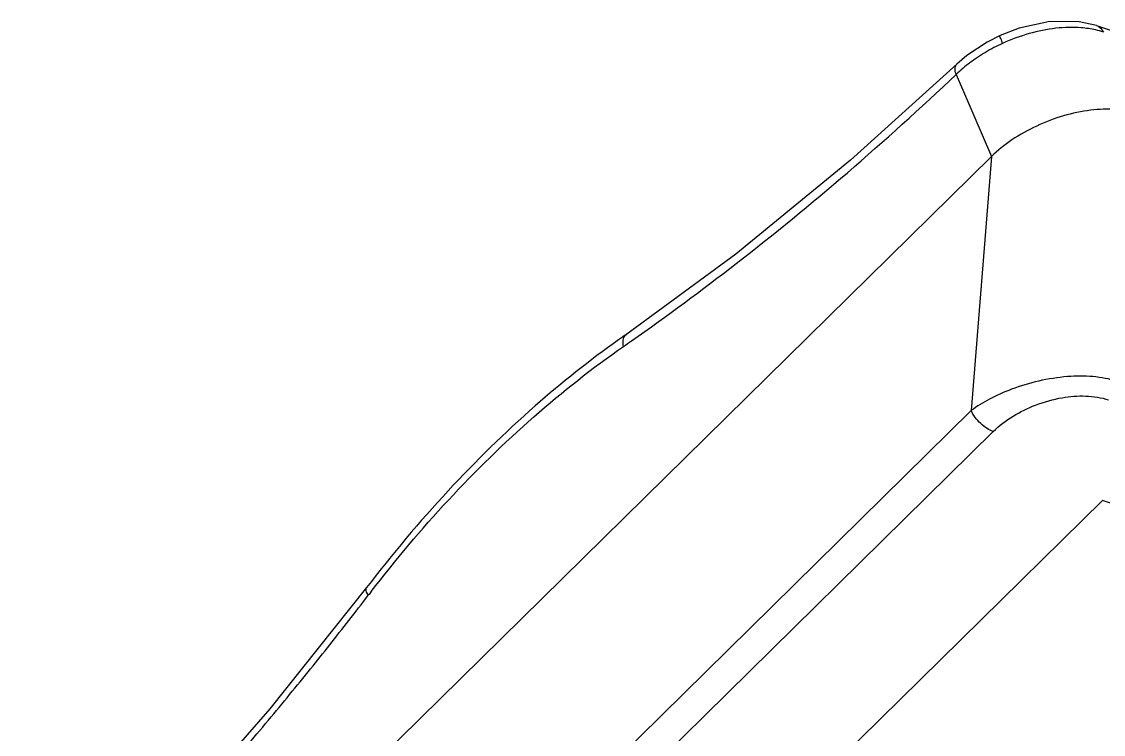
# Model space of a CAD drawing. Header units: millimetres. Extents: x 1786 to 2940, y -3417 to -1928.
# Drawn here: x 2175.61 to 2188.94, y -3209.65 to -3200.87 of the extents above; entities that cross this region are included whole.
import ezdxf

# ---------------------------------------------------------------- set-up
doc = ezdxf.new("R2010")
doc.units = ezdxf.units.MM

# ---------------------------------------------------------------- blocks, each defined once
blk = doc.blocks.new('*u7')
at = {"color": 7, "linetype": 'Continuous'}
for p, q in [((5.570160746399779, -93.61260639512261, -3e-09), (55.28771369219976, -44.71437950622249, -3e-09)), ((4.075606895999954, -92.66851821122259, -3e-09), (52.81516759499982, -44.73216663492258, -3e-09)), ((55.59036757359991, -44.99951702752242, -3e-09), (5.872035293299632, -93.89851040782241, -3e-09)), ((57.31351186799975, -46.51026996872247, -3e-09), (5.594928663799692, -97.37655091082252, -3e-09)), ((-2.408078008700159, -90.52822580932252, -3e-09), (4.075606895999954, -92.66851821122259, -3e-09)), ((14.14769788879994, -91.4759738068226, -3e-09), (14.14765775249998, -91.47602613302251, -3e-09)), ((5.594928663799692, -97.37655091082252, -3e-09), (5.872035293299632, -93.89851040782241, -3e-09)), ((4.1555215761, -99.16914906102261, -3e-09), (-7.336617059900163, -95.37554444182251, -3e-09)), ((6.078034498099896, -98.5003787582225, -3e-09), (5.594928663799692, -97.37655091082252, -3e-09)), ((6.068939821599997, -98.64031883632242, -3e-09), (6.068840482299947, -98.64041305672254, -3e-09)), ((5.475440565199733, -99.03274722902256, -3e-09), (5.654267220400016, -98.94228985282257, -3e-09))]:
    blk.add_line(p, q, dxfattribs=at)
at = {"color": 7, "linetype": 'Continuous', "elevation": -3e-09}
for points in [[(14.1477475155998, -91.47600760402247), (15.47462337890011, -89.8152422060225), (16.93443879489996, -88.1438172748226), (18.34369821649989, -86.67024888892252)], [(6.068841449099637, -98.64041399812254), (7.522817148500053, -97.32677755342252), (9.09593767339993, -96.04135208032244), (10.58800563929981, -94.94568000902245)], [(5.654267220400016, -98.94228985282257), (5.931899325599716, -98.75806856372242), (6.068939821599997, -98.64031883632242)], [(4.155187802100045, -99.1690387312226), (4.392171055999825, -99.22209888542261), (4.795877860199653, -99.2232584129224), (5.216273016500054, -99.13244882002255), (5.4754157604998, -99.03267903772257)]]:
    blk.add_lwpolyline(points, dxfattribs=at)
at = {"color": 7, "linetype": 'Continuous'}
for centre, radius, start, end in [((-0.9447225587000503, -79.83575877522253, -3e-09), 18.978069614, 322.3692949155049, 322.5661312538971), ((30.88548453199974, -123.9034163697224, -3e-09), 35.4758364711, 124.8133515357919, 125.0319689617876), ((3.053425153299941, -84.10901121272263, -3e-09), 13.1985353654, 304.8104791237961, 305.411984497702), ((4.422443653699702, -98.00439899232242, -3e-09), 1.1335610319, 251.4836118383997, 256.9967134447036)]:
    blk.add_arc(centre, radius, start, end, dxfattribs=at)
for points, start_tangent, end_tangent in [([(18.27672591779992, -86.60619749572243, -3e-09), (17.60499112289972, -87.2951195700225, -3e-09), (16.83127610669999, -88.12554476182254, -3e-09), (16.12865204909986, -88.91545647632256, -3e-09), (15.49156792040003, -89.66257296362255, -3e-09), (14.91464658749965, -90.36579237922251, -3e-09), (14.39198950199989, -91.02586545302256, -3e-09), (14.12512206099973, -91.37164660842245, -3e-09)], (-0.705678154541457, -0.7085325272723642), (-0.6076461943385192, -0.7942078459105745)), ([(14.08519784439977, -91.42319244072246, -3e-09), (13.02851603249974, -92.6738132088226, -3e-09), (11.85810795749967, -93.81503973992244, -3e-09), (10.63215554709996, -94.77718011532261, -3e-09)], (-0.6105705832452947, -0.7919618443305843), (-0.8210511131911522, -0.5708546833718452)), ([(10.70133836839977, -94.86590478142261, -3e-09), (11.8399720944999, -93.96319700412255, -3e-09), (13.03268090729989, -92.80037088902259, -3e-09), (14.14769788879994, -91.4759738068226, -3e-09)], (0.815013200103009, 0.5794423902838421), (0.6078454164085363, 0.7940553820427975)), ([(14.1248956139998, -91.37148347202242, -3e-09), (14.1527739055, -91.43038257362241, -3e-09), (14.15502423169983, -91.45759110962263, -3e-09), (14.14774449909964, -91.47600923172263, -3e-09)], (0.5423675860447473, -0.8401412985968454), (-0.6050942681260654, -0.7961538335529015)), ([(5.570160746399779, -93.61260639512261, -3e-09), (5.298536465199959, -93.82304238312258, -3e-09), (4.990341997099677, -93.97498916292261, -3e-09), (4.625609264900049, -94.07586635792245, -3e-09), (4.303994047999822, -94.09865360892263, -3e-09), (3.989966127999651, -94.04598655492259, -3e-09)], (-0.7127826141845407, -0.7013850190275326), (-0.9495722902354807, 0.3135481870732857)), ([(5.570161587699658, -93.61260556772254, -3e-09), (5.655329338999763, -93.6544140525225, -3e-09), (5.740626270199755, -93.72111177312263, -3e-09), (5.817397418899873, -93.80672269152251, -3e-09), (5.872106570899632, -93.8984441908226, -3e-09)], (0.9495991645142131, -0.3134667873218926), (0.4060266223634418, -0.9138612487309739)), ([(3.873208787599651, -94.29983849682253, -3e-09), (4.206537267599742, -94.36417231892256, -3e-09), (4.552160108999942, -94.36447998182257, -3e-09), (4.947344997000073, -94.30290390312257, -3e-09), (5.319914825099659, -94.19128299272256, -3e-09), (5.621534728200004, -94.05598889112252, -3e-09), (5.871938873799991, -93.8984320528225, -3e-09)], (0.9566630481560403, -0.2911972051596545), (0.7957225017338151, 0.6056613742302531)), ([(10.52116935920003, -94.85467042672258, -3e-09), (9.08697477250007, -95.91353218812242, -3e-09), (7.567297130799943, -97.1559361090226, -3e-09), (6.078034498099896, -98.5003787582225, -3e-09)], (-0.8188327583963746, -0.5740321539574109), (-0.7262013756296907, -0.6874820448808427)), ([(10.63215449990003, -94.77717673962252, -3e-09), (10.63447193000002, -94.86469140942245, -3e-09), (10.60680533139976, -94.92843042462255, -3e-09), (10.58776388219985, -94.94526828982248, -3e-09)], (0.1840209176841527, -0.9829223274779562), (-0.8259520017093854, -0.5637404463689469)), ([(3.582333486599964, -97.9624003767226, -3e-09), (3.890007942899956, -98.02068918472241, -3e-09), (4.236999377199936, -98.01024876152246, -3e-09), (4.607594934399913, -97.93406709682245, -3e-09), (4.974821239999983, -97.7945701911226, -3e-09), (5.313206939099928, -97.60441502292247, -3e-09), (5.594928663799692, -97.37655091082252, -3e-09)], (0.9495396596361948, -0.313646990704485), (0.7113926861507235, 0.7027947396582152)), ([(5.891078115600067, -98.65944642662248, -3e-09), (6.078034066199962, -98.50037761102249, -3e-09)], (0.7984845733591642, 0.6020152706596682), (0.7195907492613459, 0.6943984112723004)), ([(6.078031967299921, -98.50037676262241, -3e-09), (6.092755258399848, -98.57786313872248, -3e-09), (6.075552775999768, -98.63302594622246, -3e-09), (6.068770496599882, -98.64013014362263, -3e-09)], (0.338606050774209, -0.9409282344467584), (-0.7442708417738938, -0.6678779185488765)), ([(5.441120268599661, -98.9259342334226, -3e-09), (5.676575833199877, -98.80293642812262, -3e-09), (5.891078115600067, -98.65944642662248, -3e-09)], (0.9095862650803198, 0.4155151337523511), (0.7984845733277278, 0.6020152707013641)), ([(4.366421147299661, -99.13927561372248, -3e-09), (4.712869022499945, -99.13228326442254, -3e-09), (5.079230910499973, -99.05929109802241, -3e-09), (5.441120268599661, -98.9259342334226, -3e-09)], (0.996700517664888, -0.08116697657634292), (0.9095245705135959, 0.415650160149204)), ([(5.441114436099724, -98.92593333622244, -3e-09), (5.466709435899702, -98.99375032862258, -3e-09), (5.476291499099716, -99.02880740672254, -3e-09), (5.475669834399923, -99.02879078912247, -3e-09)], (0.3720276769589895, -0.9282216370977882), (-0.9978718895340137, 0.0652050004050091)), ([(4.155260640699908, -99.16881570402256, -3e-09), (4.11547140499988, -99.14794840562263, -3e-09), (4.062461953699767, -99.0792820068225, -3e-09)], (-0.9478452551014094, 0.318730877672284), (-0.4172925287476674, 0.9087722186837454)), ([(4.167384548899918, -99.10889229972258, -3e-09), (4.366421147299661, -99.13927561372248, -3e-09)], (0.9741222871544299, -0.2260216132785145), (0.9967005176835296, -0.08116697634742792))]:
    blk.add_spline(points, degree=3, dxfattribs=dict(at, start_tangent=start_tangent, end_tangent=end_tangent))

msp = doc.modelspace()

# ---------------------------------------------------------------- block references
at = {"xscale": 0.9, "yscale": 0.9, "zscale": 0.9, "rotation": 180}
msp.add_blockref('*u7', (2192.597596510989, -3290.172640427477, -3e-09), dxfattribs=at)

doc.saveas('drawing.dxf')
